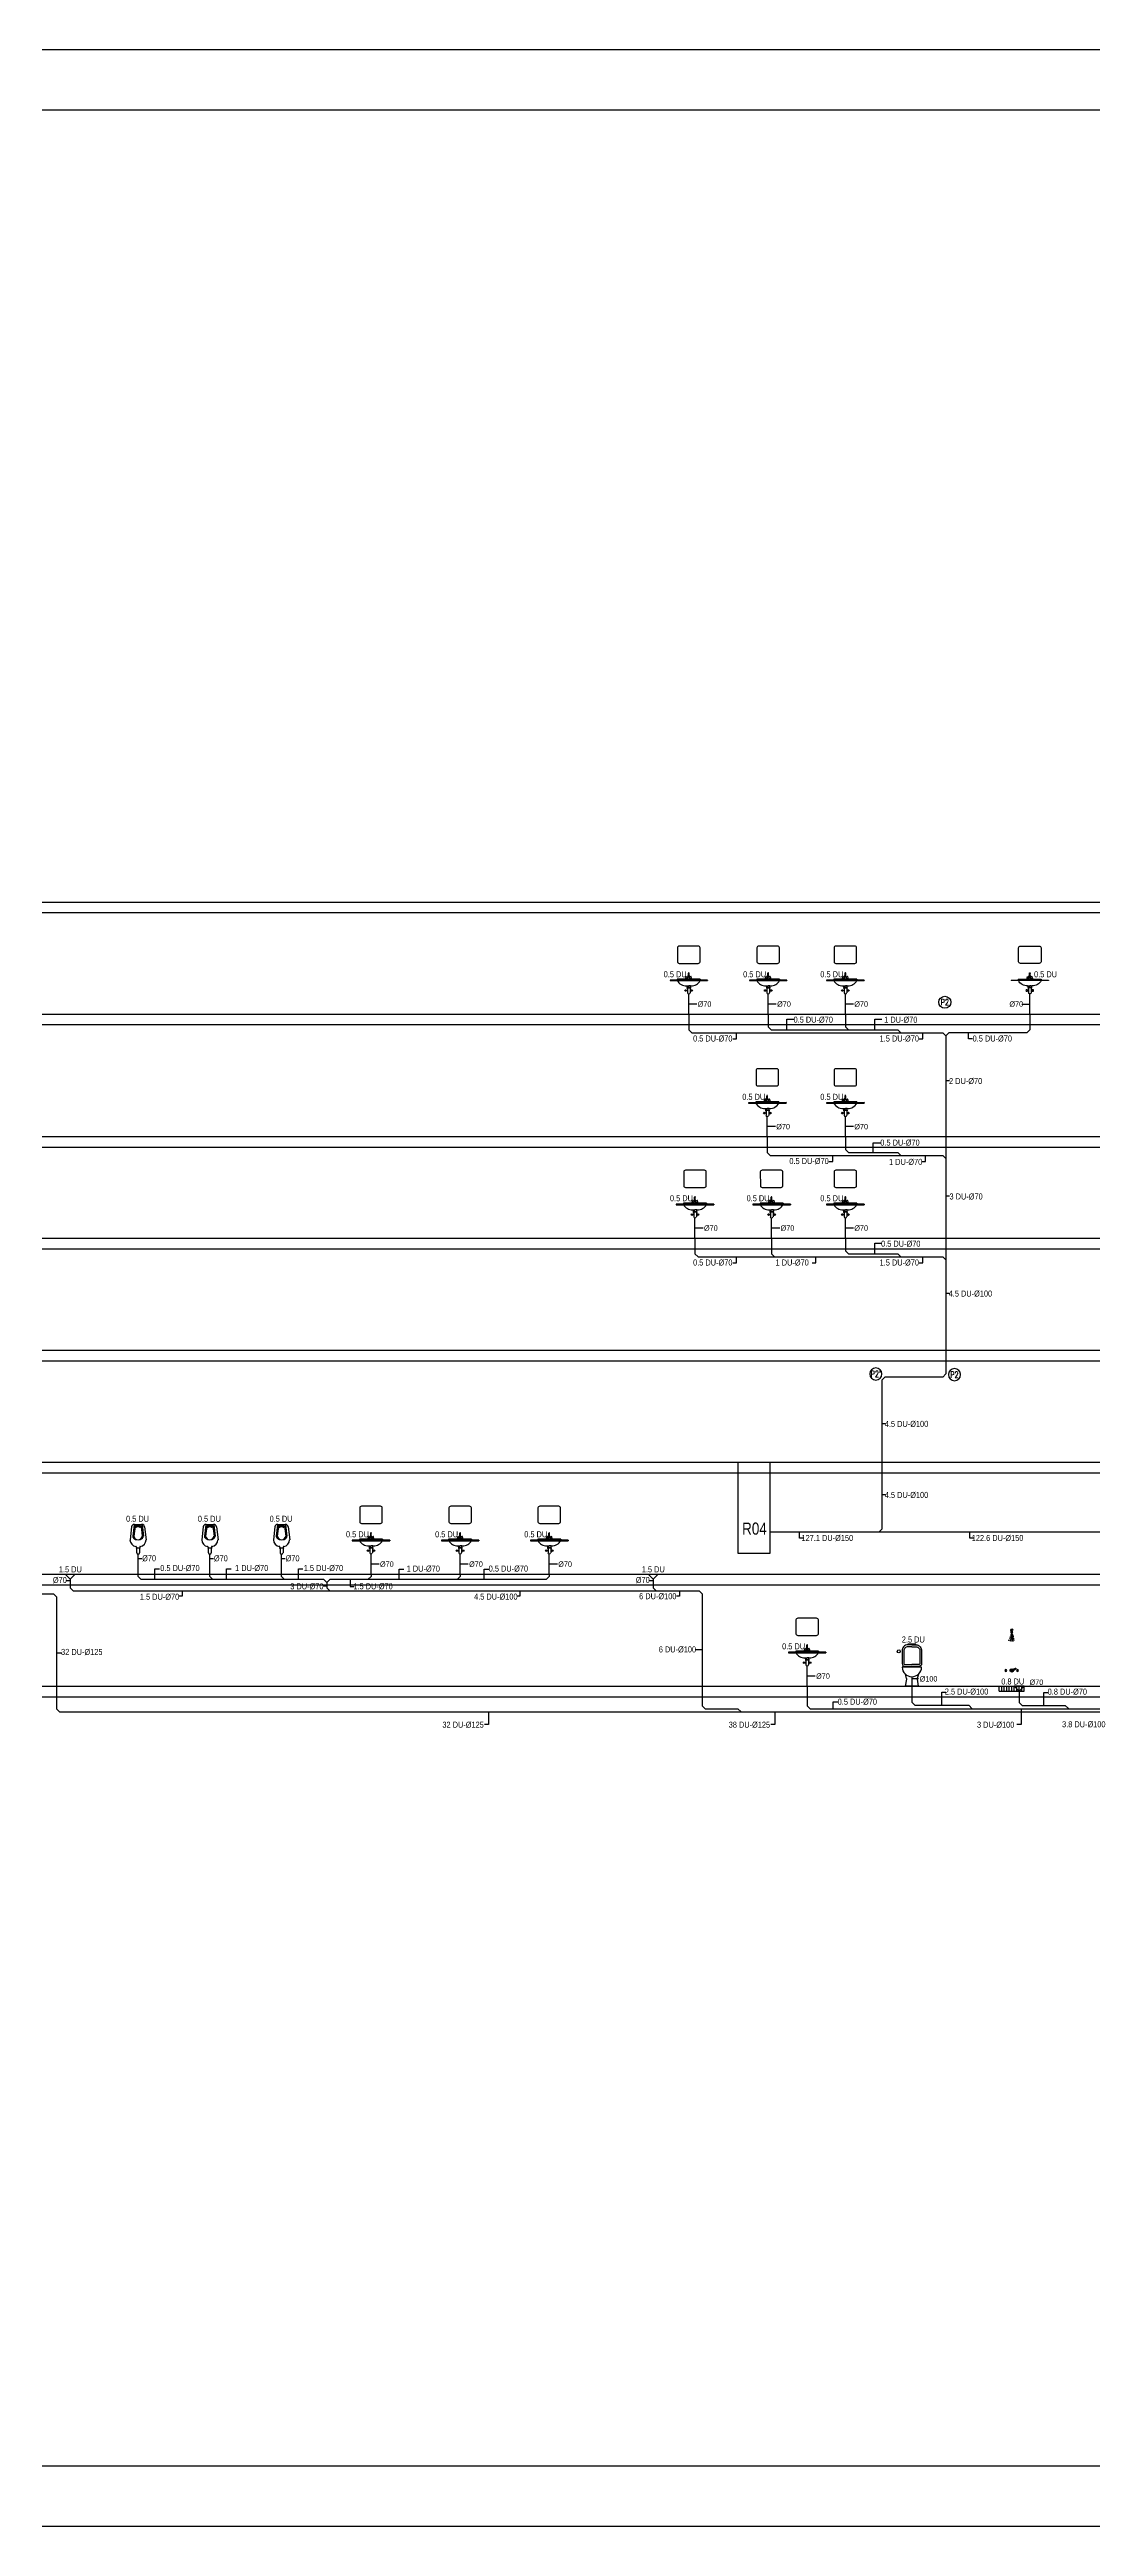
# Model space of a CAD drawing. Header units: centimetres. Extents: x 224692 to 285983, y -88114 to -79914.
# Drawn here: x 248002 to 251455, y -88114 to -79914 of the extents above; entities that cross this region are included whole.
import ezdxf
from ezdxf.enums import TextEntityAlignment as Align

# ---------------------------------------------------------------- set-up
doc = ezdxf.new("R2010")
doc.units = ezdxf.units.CM
doc.header["$LTSCALE"] = 0.2
doc.linetypes.add('HIDDEN2', pattern=[0.1875, 0.125, -0.0625])
doc.layers.get('0').update_dxf_attribs({"color": 252})
for name, color, linetype, lineweight in [('1-BASLIK', 53, 'Continuous', 25), ('SP-PIS', 6, 'Continuous', 30), ('SP-PIS-ALT KAT TAVANINDA', 30, 'Continuous', 30), ('SP-PIS-CAP', 241, 'Continuous', 30), ('SP-PISSU', 6, 'Continuous', 70), ('SP-PISSU-CAP', 241, 'Continuous', 15), ('SP-PISSU-DOSEME', 121, 'Continuous', 30), ('SP-PISSU-TAVAN', 60, 'Continuous', 30)]:
    doc.layers.add(name, color=color, linetype=linetype, lineweight=lineweight)
for name, color, linetype in [('SP-ARMATUR-PIS-YUKBIRIMI', 213, 'Continuous'), ('SP-ARMATUR-PİSSU', 96, 'Continuous'), ('SP-PIS-YUKBIRIMI', 13, 'Continuous'), ('SP-PISSU-KOLON-NO', 153, 'Continuous'), ('SP-SUZGEC', 14, 'Continuous')]:
    doc.layers.add(name, color=color, linetype=linetype)
doc.styles.add('ARIAL', font='arial.ttf')
doc.styles.add('ARIAL1', font='romans.shx', dxfattribs={"width": 0.7})

# ---------------------------------------------------------------- blocks, each defined once
blk = doc.blocks.new('PN-2')
blk.add_circle((0, 0), 30)
at = {"ltscale": 50, "style": 'ARIAL1', "width": 0.7}
blk.add_attdef('NO', text='', height=27.5, dxfattribs=at).set_placement((0, 0), align=Align.MIDDLE_CENTER)
blk = doc.blocks.new('C1')
at = {"color": 7}
for p, q in [((-17, 6), (-15, 17)), ((-8, 5), (-16, 5)), ((-13, 17), (-5, 13)), ((-3, 1), (-8, 5)), ((-4, 12), (-5, 11)), ((-4, 10), (-2, 38)), ((4, 10), (2, 38)), ((3, 1), (8, 5)), ((4, 12), (5, 11)), ((5, 8), (4, 9)), ((13, 17), (5, 13)), ((8, 5), (16, 5)), ((17, 6), (15, 17))]:
    blk.add_line(p, q, dxfattribs=at)
for centre in [(-14, 11), (14, 11)]:
    blk.add_circle(centre, 0.88, dxfattribs=at)
for centre, radius, start, end in [((-16, 6), 0.88, 167.8993, 267.2751), ((-14, 16), 0.88, 62.4591, 167.8993), ((-12, 12), 7.91, 303.0945, 5.5175), ((-5, 12), 0.88, 18.7175, 62.4591), ((-6, 10), 1.76, 285.1367, 0), ((0, 5), 5.28, 240.2573, 299.7427), ((0, 37), 2.64, 34.3306, 147.3598), ((0, 35), 2.64, 34.3306, 147.3598), ((6, 10), 1.76, 180, 228.4344), ((5, 12), 0.88, 117.5409, 161.2825), ((12, 12), 7.91, 174.4825, 236.9055), ((14, 16), 0.88, 12.1007, 117.5409), ((16, 6), 0.88, 272.7249, 12.1007)]:
    blk.add_arc(centre, radius, start, end, dxfattribs=at)
blk = doc.blocks.new('N5')
at = {"color": 7}
for p, q in [((2055, 169), (1869, 169)), ((1869, 169), (1869, 166)), ((1869, 166), (2055, 166)), ((1953, 140), (1962, 140)), ((1953, 131), (1956, 131)), ((1953, 131), (1953, 128)), ((1953, 128), (1956, 128)), ((1954, 134), (1954, 131)), ((1954, 131), (1970, 131)), ((1956, 128), (1956, 123)), ((1956, 128), (1956, 106)), ((1971, 140), (1962, 140)), ((1969, 131), (1971, 131)), ((1969, 128), (1971, 128)), ((1969, 128), (1969, 106)), ((1970, 134), (1970, 131)), ((1971, 131), (1971, 128)), ((2055, 169), (2055, 166)), ((1961, 100), (1963, 100)), ((1962, 0), (1962, 100))]:
    blk.add_line(p, q, dxfattribs=at)
for p, q in [((2019, 173), (1905, 173)), ((1905, 173), (1905, 169)), ((1955, 133), (1954, 138)), ((1962, 133), (1955, 133)), ((1962, 133), (1970, 133)), ((1970, 133), (1971, 138)), ((2019, 173), (2019, 169))]:
    blk.add_line(p, q)
at = {"linetype": 'Continuous'}
blk.add_lwpolyline([(1915, 337, 0.414214), (1906, 329), (1906, 260, 0.414214), (1915, 252), (2009, 252, 0.414214), (2018, 260), (2018, 329, 0.414214), (2009, 337)], format="xyb", close=True, dxfattribs=at)
at = {"color": 7}
for centre in [(1947, 117), (1977, 117)]:
    blk.add_circle(centre, 4, dxfattribs=at)
for centre, radius, start, end in [((1949, 190), 49.7, 207.8416, 272.096), ((1951, 137), 2.43, 10, 92.096), ((1973, 137), 2.43, 87.904, 170), ((1975, 190), 49.7, 267.904, 332.1584)]:
    blk.add_arc(centre, radius, start, end)
for centre, start, end in [((1961, 106), 180, 270), ((1963, 106), 270, 0)]:
    blk.add_arc(centre, 5.5, start, end, dxfattribs=at)
at = {"linetype": 'Continuous', "xscale": 0.8, "yscale": 0.8, "zscale": 0.8}
blk.add_blockref('C1', (1962, 173), dxfattribs=at)
blk = doc.blocks.new('LAVABO-KS')
blk.add_blockref('N5', (-1962, 0))
blk = doc.blocks.new('SUZ')
for p, q in [((-25, 0), (0, -25)), ((25, 0), (-25, 0)), ((0, -25), (25, 0))]:
    blk.add_line(p, q)
blk = doc.blocks.new('SÜZGEÇLİ DUŞ')
at = {"color": 7, "linetype": 'HIDDEN2'}
for q in [(-52.1, 149.8), (-46.6, 148.1), (-30.4, 149.7), (-35.9, 148.1), (-41.2, 147.6)]:
    blk.add_line((-41.2, 176), q, dxfattribs=at)
at = {"color": 7}
for p, q in [((-42.7, 179.5), (-43.9, 177.1)), ((-43.9, 177.1), (-41.2, 176)), ((-38.6, 177.1), (-43.9, 177.1)), ((-42.7, 182.5), (-43.3, 181.6)), ((-43.3, 180.4), (-43.3, 181.6)), ((-39.2, 181.6), (-43.3, 181.6)), ((-43.3, 180.4), (-42.7, 179.5)), ((-39.2, 180.4), (-43.3, 180.4)), ((-42.7, 182.5), (-42.7, 186.1)), ((-39.8, 184.7), (-42.7, 184.7)), ((-39.8, 182.5), (-42.7, 182.5)), ((-39.8, 179.5), (-42.7, 179.5)), ((-41.2, 176), (-38.6, 177.1)), ((-39.8, 182.5), (-39.8, 186.1)), ((-39.2, 181.6), (-39.8, 182.5)), ((-39.8, 179.5), (-39.2, 180.4)), ((-39.8, 179.5), (-38.6, 177.1)), ((-39.2, 180.4), (-39.2, 181.6)), ((-42.2, 49.9), (-54.5, 57.4)), ((-40.3, 53.6), (-53.5, 59.4))]:
    blk.add_line(p, q, dxfattribs=at)
for p, q in [((-82.5, -16.5), (-82.5, 0)), ((0, -16.5), (0, 0)), ((0, -16.5), (-82.5, -16.5))]:
    blk.add_line(p, q)
at = {"color": 252}
for p, q in [((-74.2, -16.5), (-74.2, 0)), ((-66, -16.5), (-66, 0)), ((-57.7, -16.5), (-57.7, 0)), ((-49.5, -16.5), (-49.5, 0)), ((-41.2, -16.5), (-41.2, 0)), ((-33, -16.5), (-33, 0)), ((-24.7, -16.5), (-24.7, 0)), ((-16.5, -16.5), (-16.5, 0)), ((-8.2, -16.5), (-8.2, 0))]:
    blk.add_line(p, q, dxfattribs=at)
at = {"color": 7}
for centre, radius in [((-60.4, 51.7), 3.41), ((-60.4, 51.7), 0.861), ((-41.2, 51.7), 2.06), ((-22, 51.7), 3.41), ((-22, 51.7), 0.861)]:
    blk.add_circle(centre, radius, dxfattribs=at)
for centre, radius, start, end in [((-41.2, 186.1), 3.47, 294.05541, 245.94459), ((-41.2, 186.1), 1.42, 0, 180), ((-60.4, 51.7), 2.3, 172.50588, 187.83039), ((-63.5, 54.7), 2.77, 285.45365, 345.2837), ((-63.5, 48.8), 2.77, 14.7163, 74.54635), ((-60.4, 51.7), 2.3, 82.90696, 98.23147), ((-60.4, 51.7), 2.3, 262.90696, 278.23147), ((-57.4, 54.7), 2.77, 194.7163, 254.54635), ((-57.4, 48.8), 2.77, 105.45365, 165.2837), ((-60.4, 51.7), 2.3, 352.50588, 7.83039), ((-54, 58.4), 1.13, 62.52462, 242.52462), ((-41.2, 51.7), 5.18, 172.17526, 132.87397), ((-41.2, 51.7), 2.72, 197.67666, 107.37257), ((-22, 51.7), 2.3, 172.50588, 187.83039), ((-25.1, 54.7), 2.77, 285.45365, 345.2837), ((-25.1, 48.8), 2.77, 14.7163, 74.54635), ((-22, 51.7), 2.3, 82.90696, 98.23147), ((-22, 51.7), 2.3, 262.90696, 278.23147), ((-19, 54.7), 2.77, 194.7163, 254.54635), ((-19, 48.8), 2.77, 105.45365, 165.2837), ((-22, 51.7), 2.3, 352.50588, 7.83039)]:
    blk.add_arc(centre, radius, start, end, dxfattribs=at)
at = {"layer": 'SP-SUZGEC', "extrusion": (0, 0, -1), "xscale": 0.6666653736792796, "yscale": 0.6666653736792796, "zscale": -0.6666653736792796}
blk.add_blockref('SUZ', (66, 0), dxfattribs=at)
blk = doc.blocks.new('KLOZET-KS')
for points in [[(0, 137), (-13.2, 137, 0.435412), (-32.2, 115.8), (-32.2, 74.7, 0.414214), (-22.7, 65.1), (0, 65.1)], [(0, 137), (13.2, 137, -0.435412), (32.2, 115.8), (32.2, 74.7, -0.414214), (22.7, 65.1), (0, 65.1)], [(21.5, 39.4), (17.3, 25.7, 0.102282), (17, 23.2), (21.1, 0), (-21.1, 0), (-17, 23.2, 0.102282), (-17.3, 25.7), (-21.5, 39.4)]]:
    blk.add_lwpolyline(points, format="xyb")
at = {"color": 7}
for points in [[(0, 130.6), (-13.2, 130.6, 0.432063), (-26.7, 115.8), (-26.7, 74.9, 0.414214), (-23.4, 71.5), (0, 71.5)], [(0, 130.6), (13.2, 130.6, -0.432063), (26.7, 115.8), (26.7, 74.9, -0.414214), (23.4, 71.5), (0, 71.5)]]:
    blk.add_lwpolyline(points, format="xyb", dxfattribs=at)
blk.add_lwpolyline([(13.2, 137), (13.2, 139.1), (0, 139.1), (-13.2, 139.1), (-13.2, 137)], dxfattribs=at)
blk.add_lwpolyline([(32.2, 63), (-32.2, 63)])
blk.add_circle((-43.3, 115.2), 5)
blk.add_arc((0, 63.4), 32.2, 180.63884, 359.36116)
blk = doc.blocks.new('C10')
for p, q in [((-17, 235), (17, 235)), ((-31, 223), (-38, 162)), ((-19, 233), (-25, 180)), ((-14, 227), (-20, 180)), ((14, 227), (20, 180)), ((19, 233), (25, 180)), ((31, 223), (39, 162))]:
    blk.add_line(p, q)
at = {"color": 7}
for p, q in [((-9, 125), (-7, 125)), ((-9, 125), (-9, 123)), ((-9, 123), (-7, 123)), ((-8, 128), (-8, 125)), ((-8, 125), (8, 125)), ((-7, 123), (-7, 118)), ((-7, 123), (-7, 100)), ((7, 125), (9, 125)), ((7, 123), (9, 123)), ((7, 123), (7, 100)), ((8, 128), (8, 125)), ((9, 125), (9, 123)), ((-1, 94), (1, 94)), ((0, 0), (0, 94))]:
    blk.add_line(p, q, dxfattribs=at)
for centre, radius, start, end in [((-18, 222), 13.2, 90, 173.0888), ((-17, 233), 2.2, 90, 173.0888), ((17, 233), 2.2, 6.9112, 90), ((18, 222), 13.2, 6.9112, 90), ((-7, 162), 31.1, 180, 263.9639), ((-14, 179), 11, 173.0888, 226.6421), ((0, 194), 31.9, 226.6421, 313.3579), ((0, 182), 19.9, 187.4682, 352.5318), ((-12, 227), 2.2, 122.6699, 173.0888), ((0, 209), 24.1, 57.3301, 122.6699), ((0, 203), 24.1, 57.3301, 122.6699), ((0, 199), 24.1, 57.3301, 122.6699), ((7, 162), 31.1, 276.0361, 360), ((12, 227), 2.2, 6.9112, 57.3301), ((14, 179), 11, 313.3579, 6.9112)]:
    blk.add_arc(centre, radius, start, end)
for centre, radius, start, end in [((-11, 128), 3.3, 0, 83.9639), ((11, 128), 3.3, 96.0361, 180), ((-1, 100), 5.5, 180, 270), ((1, 100), 5.5, 270, 0)]:
    blk.add_arc(centre, radius, start, end, dxfattribs=at)

msp = doc.modelspace()

# ---------------------------------------------------------------- linework, layer by layer
at = {"layer": '1-BASLIK'}
for points in [[(224691.5, -88114.3), (224691.5, -79914.3), (285982.6, -79914.3), (285982.6, -88114.3)], [(283082.6, -87914.3), (224891.5, -87914.3), (224891.5, -80114.3), (283082.6, -80114.3)]]:
    msp.add_lwpolyline(points, close=True, dxfattribs=at)
at = {"layer": 'SP-PIS', "color": 6, "lineweight": -3}
for p, q in [((250118.5, -83107.5, 0), (250118.5, -83159.5, 0)), ((250381.5, -83107.5, 0), (250381.5, -83149.5, 0)), ((250637, -83107.5, 0), (250637, -83149.5, 0)), ((251247.6, -83107.5, 0), (251247.6, -83159.5, 0)), ((250378.6, -83513.3, 0), (250378.6, -83565.3, 0)), ((250637, -83513.3, 0), (250637, -83555.3, 0)), ((250139.2, -83849.2, 0), (250139.2, -83901.2, 0)), ((250392.9, -83849.2, 0), (250392.9, -83901.2, 0)), ((250637, -83849.2, 0), (250637, -83891.2, 0)), ((249066.6, -84961.6, 0), (249066.6, -84969.1, 0)), ((249361.7, -84961.6, 0), (249361.7, -84969.1, 0)), ((249656.8, -84961.6, 0), (249656.8, -84969.1, 0)), ((250510.6, -85332.4, 0), (250510.6, -85397.4, 0))]:
    msp.add_line(p, q, dxfattribs=at)
at = {"layer": 'SP-PIS', "color": 6, "lineweight": -3, "extrusion": (-1.32356e-08, -4.95396e-07, 1)}
for p, q in [((250118.5, -83159.5, 0), (250128.5, -83169.5, 0)), ((250381.5, -83149.5, 0), (250391.5, -83159.5, 0)), ((250637, -83149.5, 0), (250647, -83159.5, 0)), ((250637, -83555.3, 0), (250647, -83565.3, 0)), ((250378.6, -83565.3, 0), (250388.6, -83575.3, 0)), ((250139.2, -83901.2, 0), (250149.2, -83911.2, 0)), ((250392.9, -83901.2, 0), (250402.9, -83911.2, 0)), ((250637, -83891.2, 0), (250647, -83901.2, 0))]:
    msp.add_line(p, q, dxfattribs=at)
at = {"layer": 'SP-PIS', "color": 6, "lineweight": -3, "extrusion": (1.32356e-08, -4.95396e-07, 1)}
msp.add_line((251247.6, -83159.5, 0), (251237.6, -83169.5, 0), dxfattribs=at)
at = {"layer": 'SP-PIS-ALT KAT TAVANINDA', "lineweight": -3, "transparency": 33554687}
for p, q in [((250128.5, -83169.5, 0), (250959.5, -83169.5, 0)), ((250391.5, -83159.5, 0), (250811.1, -83159.5, 0)), ((251237.6, -83169.5, 0), (250979.5, -83169.5, 0)), ((250388.6, -83575.3, 0), (250959.5, -83575.3, 0)), ((250647, -83565.3, 0), (250811.1, -83565.3, 0)), ((250149.2, -83911.2, 0), (250959.5, -83911.2, 0)), ((250647, -83901.2, 0), (250811.1, -83901.2, 0)), ((248070.9, -84978.1, 0), (248070.9, -85006.6, 0)), ((250000.8, -84978.1, 0), (250000.8, -85006.6, 0)), ((251212.5, -85348.9, 0), (251212.5, -85386.1, 0)), ((251222.4, -85396.1, 0), (251212.4, -85386.1, 0))]:
    msp.add_line(p, q, dxfattribs=at)
at = {"layer": 'SP-PIS-ALT KAT TAVANINDA', "lineweight": -3, "transparency": 33554687, "extrusion": (-1.32356e-08, -4.95396e-07, 1)}
for p, q in [((250811.1, -83159.5, 0), (250821.1, -83169.5, 0)), ((250959.5, -83169.5, 0), (250969.5, -83179.5, 0)), ((250811.1, -83565.3, 0), (250821.1, -83575.3, 0)), ((250959.5, -83575.3, 0), (250969.5, -83585.3, 0)), ((250811.1, -83901.2, 0), (250821.1, -83911.2, 0)), ((250959.5, -83911.2, 0), (250969.5, -83921.2, 0))]:
    msp.add_line(p, q, dxfattribs=at)
at = {"layer": 'SP-PIS-ALT KAT TAVANINDA', "lineweight": -3, "transparency": 33554687, "extrusion": (1.32356e-08, -4.95396e-07, 1)}
msp.add_line((250979.5, -83169.5, 0), (250969.5, -83179.5, 0), dxfattribs=at)
at = {"layer": 'SP-PIS-ALT KAT TAVANINDA', "lineweight": -3, "transparency": 33554687, "extrusion": (5.92146e-07, 1.27693e-06, 1)}
for p, q in [((248080.9, -85016.6, 0), (248070.9, -85006.6, 0)), ((250010.8, -85016.6, 0), (250000.8, -85006.6, 0))]:
    msp.add_line(p, q, dxfattribs=at)
at = {"layer": 'SP-PIS-CAP', "color": 7, "lineweight": -3, "ltscale": 100}
for p, q in [((225667.3, -82736.7, 0), (282297.8, -82736.7, 0)), ((225667.3, -82771.7, 0), (282297.8, -82771.7, 0)), ((225667.3, -83107.5, 0), (282297.8, -83107.5, 0)), ((225667.3, -83142.5, 0), (282297.8, -83142.5, 0)), ((225667.3, -83513.3, 0), (282297.8, -83513.3, 0)), ((225667.3, -83548.3, 0), (282297.8, -83548.3, 0)), ((225667.3, -83849.2, 0), (282297.8, -83849.2, 0)), ((225667.3, -83884.2, 0), (282297.8, -83884.2, 0)), ((225667.3, -84220, 0), (282297.8, -84220, 0)), ((225667.3, -84255, 0), (282297.8, -84255, 0)), ((225667.3, -84590.8, 0), (282297.8, -84590.8, 0)), ((225667.3, -84625.8, 0), (282079.4, -84625.8, 0)), ((225667.3, -84961.6, 0), (282297.8, -84961.6, 0)), ((225667.3, -84996.6, 0), (282297.8, -84996.6, 0)), ((225667.3, -85332.4, 0), (282297.8, -85332.4, 0)), ((225667.3, -85367.4, 0), (282297.8, -85367.4, 0))]:
    msp.add_line(p, q, dxfattribs=at)
at = {"layer": 'SP-PIS-CAP', "lineweight": -3}
for p, q in [((250145.3, -83074.2, 0), (250118.5, -83074.2, 0)), ((250408.3, -83074.2, 0), (250381.5, -83074.2, 0)), ((250663.9, -83074.2, 0), (250637, -83074.2, 0)), ((251220.7, -83074.2, 0), (251247.6, -83074.2, 0)), ((250405.5, -83480, 0), (250378.6, -83480, 0)), ((250663.9, -83480, 0), (250637, -83480, 0)), ((250166.1, -83815.8, 0), (250139.2, -83815.8, 0)), ((250419.7, -83815.8, 0), (250392.9, -83815.8, 0)), ((250663.9, -83815.8, 0), (250637, -83815.8, 0)), ((249093.4, -84928.2, 0), (249066.5, -84928.2, 0)), ((249388.5, -84928.2, 0), (249361.7, -84928.2, 0)), ((249683.6, -84928.2, 0), (249656.8, -84928.2, 0)), ((250537.4, -85299, 0), (250510.6, -85299, 0)), ((250879, -85307.9, 0), (250857.1, -85307.9, 0))]:
    msp.add_line(p, q, dxfattribs=at)
at = {"layer": 'SP-PIS-CAP', "lineweight": -3, "transparency": 33554687}
for p, q in [((248307.5, -84910.8, 0), (248295.3, -84910.8, 0)), ((248545, -84910.8, 0), (248532.8, -84910.8, 0)), ((248782.5, -84910.8, 0), (248770.4, -84910.8, 0)), ((248058.7, -84982.5, 0), (248070.9, -84982.5, 0)), ((249988.6, -84982.5, 0), (250000.8, -84982.5, 0))]:
    msp.add_line(p, q, dxfattribs=at)
at = {"layer": 'SP-PIS-YUKBIRIMI'}
for p, q in [((250443, -83159.5, 0), (250443, -83124.7, 0)), ((250443, -83124.7, 0), (250466.4, -83124.7, 0)), ((250734.2, -83159.5, 0), (250734.2, -83124.7, 0)), ((250734.2, -83124.7, 0), (250757.5, -83124.7, 0)), ((250264.1, -83189.7, 0), (250276.4, -83189.7, 0)), ((250276.4, -83189.7, 0), (250276.4, -83169.5, 0)), ((250881.6, -83189.7, 0), (250894, -83189.7, 0)), ((250894, -83189.7, 0), (250894, -83169.5, 0)), ((251045, -83189.7, 0), (251045, -83169.5, 0)), ((251057.4, -83189.7, 0), (251045, -83189.7, 0)), ((250981.9, -83328.6, 0), (250969.5, -83328.6, 0)), ((250729, -83565.3, 0), (250729, -83533.6, 0)), ((250729, -83533.6, 0), (250754.6, -83533.6, 0)), ((250582.8, -83595.5, 0), (250595.2, -83595.5, 0)), ((250595.2, -83595.5, 0), (250595.2, -83575.3, 0)), ((250890.2, -83595.5, 0), (250902.6, -83595.5, 0)), ((250902.6, -83595.5, 0), (250902.6, -83575.3, 0)), ((250981.9, -83710.8, 0), (250969.5, -83710.8, 0)), ((250734.2, -83901.2, 0), (250734.2, -83866.3, 0)), ((250734.2, -83866.3, 0), (250757.5, -83866.3, 0)), ((250264.1, -83931.3, 0), (250276.4, -83931.3, 0)), ((250276.4, -83931.3, 0), (250276.4, -83911.2, 0)), ((250527, -83931.3, 0), (250539.4, -83931.3, 0)), ((250539.4, -83931.3, 0), (250539.4, -83911.2, 0)), ((250881.6, -83931.3, 0), (250894, -83931.3, 0)), ((250894, -83931.3, 0), (250894, -83911.2, 0)), ((250981.9, -84032.2, 0), (250969.5, -84032.2, 0)), ((250770.3, -84463.6, 0), (250757.9, -84463.6, 0)), ((250770.3, -84698.8, 0), (250757.9, -84698.8, 0)), ((250485.1, -84842.3, 0), (250485.1, -84822.2, 0)), ((250497.4, -84842.3, 0), (250485.1, -84842.3, 0)), ((251048.6, -84842.3, 0), (251048.6, -84822.2, 0)), ((251061, -84842.3, 0), (251048.6, -84842.3, 0)), ((248351, -84979.1, 0), (248351, -84944.3, 0)), ((248351, -84944.3, 0), (248365.8, -84944.3, 0)), ((248588.6, -84979.1, 0), (248588.6, -84944.3, 0)), ((248588.6, -84944.3, 0), (248603.4, -84944.3, 0)), ((248826.1, -84979.1, 0), (248826.1, -84944.3, 0)), ((248826.1, -84944.3, 0), (248840.9, -84944.3, 0)), ((249159.7, -84979.1, 0), (249159.7, -84945.1, 0)), ((249159.7, -84945.1, 0), (249174.7, -84945.1, 0)), ((249441.4, -84979.1, 0), (249441.4, -84945.1, 0)), ((249441.4, -84945.1, 0), (249456.4, -84945.1, 0)), ((248441.8, -85016.6, 0), (248441.8, -85034.4, 0)), ((248920.4, -85001.3, 0), (248907.5, -85001.3, 0)), ((248997.1, -84979.1, 0), (248997.1, -85002.3, 0)), ((248997.1, -85002.3, 0), (249010.7, -85002.3, 0)), ((249559.8, -85016.6, 0), (249559.8, -85034.4, 0)), ((250088.2, -85016.6, 0), (250088.2, -85034.4, 0)), ((248441.8, -85034.4, 0), (248431.5, -85034.4, 0)), ((249559.8, -85034.4, 0), (249549.4, -85034.4, 0)), ((250088.2, -85034.4, 0), (250077.8, -85034.4, 0)), ((248025.3, -85222, 0), (248042.8, -85222, 0)), ((250162.8, -85212, 0), (250140.8, -85212, 0)), ((250956.4, -85395.5, 0), (250956.4, -85352.3, 0)), ((250956.4, -85352.3, 0), (250969.5, -85352.3)), ((251293.8, -85396.1, 0), (251293.8, -85352.9, 0)), ((251293.8, -85352.9, 0), (251306.9, -85352.9)), ((249456, -85417.4, 0), (249456, -85459, 0)), ((250403.7, -85417.4, 0), (250403.7, -85459, 0)), ((250596.3, -85407.4, 0), (250596.3, -85384.7, 0)), ((250596.3, -85384.7, 0), (250614.5, -85384.7, 0)), ((251219, -85407.4, 0), (251219, -85459, 0)), ((249456, -85459, 0), (249442.1, -85459, 0)), ((250403.7, -85459, 0), (250389.9, -85459, 0)), ((251219, -85459, 0), (251205.2, -85459, 0))]:
    msp.add_line(p, q, dxfattribs=at)
at = {"layer": 'SP-PISSU', "lineweight": -3, "transparency": 33554687}
for p, q in [((250969.5, -83179.5, 0), (250969.5, -84299, 0)), ((250767.9, -84309, 0), (250757.9, -84319, 0)), ((250757.9, -84319, 0), (250757.9, -84812.2, 0)), ((250959.8, -84309, 0), (250767.9, -84309, 0)), ((250969.8, -84299, 0), (250959.8, -84309, 0)), ((250757.9, -84812.2, 0), (250747.9, -84822.2, 0)), ((248295.3, -84969.1, 0), (248295.3, -84961.6, 0)), ((248305.3, -84979.1, 0), (248295.3, -84969.1, 0)), ((248910.4, -84979.1, 0), (248305.3, -84979.1, 0)), ((248532.8, -84969.1, 0), (248532.8, -84961.6, 0)), ((248542.8, -84979.1, 0), (248532.8, -84969.1, 0)), ((248770.4, -84969.1, 0), (248770.4, -84961.6, 0)), ((248780.4, -84979.1, 0), (248770.4, -84969.1, 0)), ((248920.4, -84989.1, 0), (248910.4, -84979.1, 0)), ((248920.4, -84989.1, 0), (248930.4, -84979.1, 0)), ((248920.4, -84989.1, 0), (248920.4, -85006.6, 0)), ((248930.4, -85016.6, 0), (248920.4, -85006.6, 0)), ((249646.8, -84979.1, 0), (248930.4, -84979.1, 0)), ((249056.6, -84979.1, 0), (249066.6, -84969.1, 0)), ((249351.7, -84979.1, 0), (249361.7, -84969.1, 0)), ((249646.8, -84979.1, 0), (249656.8, -84969.1, 0)), ((250520.6, -85407.4, 0), (250510.6, -85397.4, 0))]:
    msp.add_line(p, q, dxfattribs=at)
at = {"layer": 'SP-PISSU', "lineweight": -3}
msp.add_line((250857.1, -85301.2, 0), (250857.2, -85385.2, 0), dxfattribs=at)
at = {"layer": 'SP-PISSU', "lineweight": -3, "extrusion": (-1.32356e-08, -4.95396e-07, 1)}
msp.add_line((250857.2, -85385.2, 0), (250867.3, -85395.4, 0), dxfattribs=at)
at = {"layer": 'SP-PISSU', "lineweight": -3, "elevation": 0}
msp.add_lwpolyline([(250387.3, -84590.8), (250387.3, -84893.4), (250282.4, -84893.4), (250282.4, -84590.8)], dxfattribs=at)
at = {"layer": 'SP-PISSU-DOSEME', "lineweight": -3}
for p, q in [((248035.3, -85417.4, 0), (265876.9, -85417.4, 0)), ((250172.8, -85407.4, 0), (250281.5, -85407.4, 0)), ((250291.5, -85417.4, 0), (250281.5, -85407.4, 0)), ((250520.6, -85407.4, 0), (252150.7, -85407.4, 0)), ((250867.3, -85395.4, 0), (251045.5, -85395.7, 0)), ((251222.4, -85396, 0), (251365.2, -85396.3, 0))]:
    msp.add_line(p, q, dxfattribs=at)
at = {"layer": 'SP-PISSU-DOSEME', "lineweight": -3, "extrusion": (-1.32356e-08, -4.95396e-07, 1)}
for p, q in [((251045.5, -85395.7, 0), (251057.2, -85407.4, 0)), ((251365.2, -85396.3, 0), (251375.4, -85406.4, 0))]:
    msp.add_line(p, q, dxfattribs=at)
at = {"layer": 'SP-PISSU-TAVAN', "lineweight": -3}
for p, q in [((266856.1, -84822.2, 0), (250387.3, -84822.2, 0)), ((242074.2, -85026.6, 0), (248015.3, -85026.6, 0)), ((248015.3, -85026.6, 0), (248025.3, -85036.6, 0)), ((248080.9, -85016.6, 0), (250152.8, -85016.6, 0)), ((250162.8, -85026.6, 0), (250152.8, -85016.6, 0)), ((250162.8, -85026.6, 0), (250162.8, -85397.4, 0)), ((248025.3, -85036.6, 0), (248025.3, -85407.4, 0)), ((250172.8, -85407.4, 0), (250162.8, -85397.4, 0))]:
    msp.add_line(p, q, dxfattribs=at)
at = {"layer": 'SP-PISSU-TAVAN', "lineweight": -3, "extrusion": (1.97896e-23, 2.22135e-08, 1)}
msp.add_line((248025.3, -85407.4, 0), (248035.3, -85417.4, 0), dxfattribs=at)

# ---------------------------------------------------------------- block references
at = {"layer": 'SP-ARMATUR-PİSSU', "lineweight": -3, "yscale": 0.6666666666715173, "zscale": 0.6666666666715173}
for p, xscale, rotation in [((250118.5, -83107.5, 0), 0.6666666666715173, 0.02026682418516404), ((250381.5, -83107.5, 0), 0.6666666666715173, 0.02026682418516404), ((250637, -83107.5, 0), 0.6666666666715173, 0.02026682418516404), ((251247.6, -83107.5, 0), -0.6666666666715173, 359.9797331758148), ((250378.6, -83513.4, 0), 0.6666666666715173, 0.02026682418516404), ((250637, -83513.4, 0), 0.6666666666715173, 0.02026682418516404), ((250139.2, -83849.2, 0), 0.6666666666715173, 0.02026682418516404), ((250392.9, -83849.2, 0), 0.6666666666715173, 0.02026682418516404), ((250637, -83849.2, 0), 0.6666666666715173, 0.02026682418516404), ((249066.6, -84961.6, 0), 0.6666666666715173, 0.02026682418369516), ((249361.7, -84961.6, 0), 0.6666666666715173, 0.02026682418369516), ((249656.8, -84961.6, 0), 0.6666666666715173, 0.02026682418369516), ((250510.6, -85332.4, 0), 0.6666666666715173, 0.02026682418369516)]:
    msp.add_blockref('LAVABO-KS', p, dxfattribs=dict(at, xscale=xscale, rotation=rotation))
at = {"layer": 'SP-ARMATUR-PİSSU', "lineweight": -3, "transparency": 33554687, "xscale": 0.7, "yscale": 0.7, "zscale": 0.7}
for p in [(248295.3, -84961.6, 0), (248532.8, -84961.6, 0), (248770.4, -84961.6, 0)]:
    msp.add_blockref('C10', p, dxfattribs=at)
at = {"layer": 'SP-ARMATUR-PİSSU', "lineweight": -3, "rotation": 0.02026682418415531}
msp.add_blockref('KLOZET-KS', (250857.2, -85332.4, 0), dxfattribs=at)
at = {"layer": 'SP-ARMATUR-PİSSU', "lineweight": -3, "transparency": 33554687, "xscale": -1}
msp.add_blockref('SÜZGEÇLİ DUŞ', (251146.5, -85332.4, 0), dxfattribs=at)
at = {"layer": 'SP-PISSU-KOLON-NO'}
ref = msp.add_blockref('PN-2', (250966.3, -83068.4, 0), dxfattribs=dict(at, xscale=0.6666666666666665, yscale=0.6666666666666665, zscale=0.6666666666666665))
ref.add_attrib('NO', 'P2', dxfattribs={"layer": '0', "ltscale": 50, "height": 20, "style": 'ARIAL1', "width": 0.7}).set_placement((250966.3, -83068.4, 0), align=Align.MIDDLE_CENTER)
ref = msp.add_blockref('PN-2', (250737.9, -84299, 0), dxfattribs=dict(at, xscale=-0.6666666666666665, yscale=0.6666666666666665, zscale=0.6666666666666665))
ref.add_attrib('NO', "P2'", dxfattribs={"layer": '0', "ltscale": 50, "height": 20, "style": 'ARIAL1', "width": 0.7}).set_placement((250737.9, -84299, 0), align=Align.MIDDLE_CENTER)
ref = msp.add_blockref('PN-2', (250998.2, -84301.2, 0), dxfattribs=dict(at, xscale=-0.6666666666666665, yscale=0.6666666666666665, zscale=0.6666666666666665))
ref.add_attrib('NO', 'P2', dxfattribs={"layer": '0', "ltscale": 50, "height": 20, "style": 'ARIAL1', "width": 0.7}).set_placement((250998.2, -84301.2, 0), align=Align.MIDDLE_CENTER)
at = {"layer": 'SP-SUZGEC', "lineweight": -3, "transparency": 33554687, "extrusion": (0, 0, -1), "xscale": 0.6666653736792796, "yscale": 0.6666653736792796, "zscale": -0.6666653736792796}
for p in [(-248070.9, -84961.6, 0), (-250000.8, -84961.6, 0)]:
    msp.add_blockref('SUZ', p, dxfattribs=at)

# ---------------------------------------------------------------- texts
at = {"layer": 'SP-ARMATUR-PIS-YUKBIRIMI', "lineweight": -3, "style": 'ARIAL', "width": 0.8}
for s, rotation, p in [('0.5 DU', 0.02027, (250035.6, -82985.6, 0)), ('0.5 DU', 0.02027, (250298.6, -82985.6, 0)), ('0.5 DU', 0.02027, (250554.1, -82985.6, 0)), ('0.5 DU', 359.97973, (251261.8, -82985.6, 0)), ('0.5 DU', 0.02027, (250295.7, -83391.4, 0)), ('0.5 DU', 0.02027, (250554.1, -83391.4, 0)), ('0.5 DU', 0.02027, (250056.3, -83727.2, 0)), ('0.5 DU', 0.02027, (250310, -83727.2, 0)), ('0.5 DU', 0.02027, (250554.1, -83727.2, 0)), ('0.5 DU', 0.02027, (248983.7, -84839.7, 0)), ('0.5 DU', 0.02027, (249278.8, -84839.7, 0)), ('0.5 DU', 0.02027, (249573.9, -84839.7, 0)), ('0.5 DU', 0.02027, (250427.7, -85210.5, 0)), ('2.5 DU', 0.02027, (250824, -85188, 0))]:
    msp.add_text(s, height=20, rotation=rotation, dxfattribs=at).set_placement(p)
at = {"layer": 'SP-ARMATUR-PIS-YUKBIRIMI', "lineweight": -3, "transparency": 33554687, "style": 'ARIAL', "width": 0.8}
for s, p in [('0.5 DU', (248255.7, -84788.3, 0)), ('0.5 DU', (248493.3, -84788.3, 0)), ('0.5 DU', (248730.8, -84788.3, 0)), ('0.8 DU', (251153.2, -85327, 0))]:
    msp.add_text(s, height=20, rotation=360, dxfattribs=at).set_placement(p)
for p in [(248033.2, -84955.7, 0), (249963.1, -84955.7, 0)]:
    msp.add_text('1.5 DU', height=20, dxfattribs=at).set_placement(p)
at = {"layer": 'SP-PIS-CAP', "lineweight": -3, "style": 'ARIAL', "width": 0.8}
for s, rotation, p in [('%%C70', 0.02027, (250148.1, -83083.3, 0)), ('%%C70', 0.02027, (250411.1, -83083.3, 0)), ('%%C70', 0.02027, (250666.6, -83083.3, 0)), ('%%C70', 359.97973, (251180.1, -83083.3, 0)), ('%%C70', 0.02027, (250408.2, -83489.1, 0)), ('%%C70', 0.02027, (250666.6, -83489.1, 0)), ('%%C70', 0.02027, (250168.9, -83824.9, 0)), ('%%C70', 0.02027, (250422.5, -83824.9, 0)), ('%%C70', 0.02027, (250666.6, -83824.9, 0)), ('%%C70', 0.02027, (249096.2, -84937.4, 0)), ('%%C70', 0.02027, (249391.3, -84937.4, 0)), ('%%C70', 0.02027, (249686.4, -84937.4, 0)), ('%%C70', 0.02027, (250540.2, -85308.2, 0)), ('%%C100', 0.02027, (250883, -85317.1, 0))]:
    msp.add_text(s, height=18, rotation=rotation, dxfattribs=at).set_placement(p)
at = {"layer": 'SP-PIS-CAP', "lineweight": -3, "transparency": 33554687, "style": 'ARIAL', "width": 0.8}
for p in [(248308.8, -84919.1, 0), (248546.3, -84919.1, 0), (248783.8, -84919.1, 0), (248013.3, -84990.9, 0), (249943.2, -84990.9, 0)]:
    msp.add_text('%%C70', height=20, dxfattribs=at).set_placement(p)
msp.add_text('%%C70', height=18, rotation=0.02027, dxfattribs=at).set_placement((251246.7, -85328.5, 0))
at = {"layer": 'SP-PIS-YUKBIRIMI', "style": 'ARIAL', "width": 0.8}
for s, p in [('0.5 DU-%%C70', (250530.7, -83125.8, 0)), ('1 DU-%%C70', (250820.5, -83126.1, 0)), ('0.5 DU-%%C70', (250198.1, -83188.3, 0)), ('1.5 DU-%%C70', (250815.6, -83188.3, 0)), ('0.5 DU-%%C70', (251123.5, -83188.3, 0)), ('2 DU-%%C70', (251035.2, -83329.1, 0)), ('0.5 DU-%%C70', (250817.8, -83532.9, 0)), ('0.5 DU-%%C70', (250516.8, -83594.1, 0)), ('1 DU-%%C70', (250836.6, -83596.7, 0)), ('3 DU-%%C70', (251036.7, -83711.3, 0)), ('0.5 DU-%%C70', (250820.5, -83867.7, 0)), ('0.5 DU-%%C70', (250198.1, -83929.9, 0)), ('1 DU-%%C70', (250461, -83929.9, 0)), ('1.5 DU-%%C70', (250815.6, -83929.9, 0)), ('4.5 DU-%%C100', (251051, -84032.7, 0)), ('4.5 DU-%%C100', (250839.5, -84464.1, 0)), ('4.5 DU-%%C100', (250839.5, -84699.3, 0)), ('127.1 DU-%%C150', (250577.3, -84841.8, 0)), ('122.6 DU-%%C150', (251140.9, -84841.8, 0)), ('0.5 DU-%%C70', (248434, -84941.4, 0)), ('1 DU-%%C70', (248671.5, -84941.4, 0)), ('1.5 DU-%%C70', (248909.1, -84941.4, 0)), ('1 DU-%%C70', (249239.7, -84943.1, 0)), ('0.5 DU-%%C70', (249521.4, -84943.1, 0)), ('1.5 DU-%%C70', (248366.5, -85036.5, 0)), ('3 DU-%%C70', (248854.3, -85001.8, 0)), ('1.5 DU-%%C70', (249073.4, -85001.7, 0)), ('4.5 DU-%%C100', (249479.8, -85035.9, 0)), ('6 DU-%%C100', (250015.9, -85034.6, 0)), ('32 DU-%%C125', (248109, -85219.1, 0)), ('6 DU-%%C100', (250081, -85210.8, 0)), ('2.5 DU-%%C100', (251038.3, -85350.3, 0)), ('0.8 DU-%%C70', (251371.9, -85350.6, 0)), ('0.5 DU-%%C70', (250676.7, -85383.8, 0)), ('32 DU-%%C125', (249371.5, -85460, 0)), ('38 DU-%%C125', (250319.3, -85460, 0)), ('3 DU-%%C100', (251134.6, -85460, 0)), ('3.8 DU-%%C100', (251426.4, -85458.5, 0))]:
    msp.add_text(s, height=20, dxfattribs=at).set_placement(p, align=Align.MIDDLE_CENTER)
at = {"layer": 'SP-PISSU-CAP', "lineweight": -3, "style": 'ARIAL', "width": 0.8}
msp.add_text('R04', height=40, dxfattribs=at).set_placement((250295.1, -84830.9, 0))

doc.saveas('drawing.dxf')
